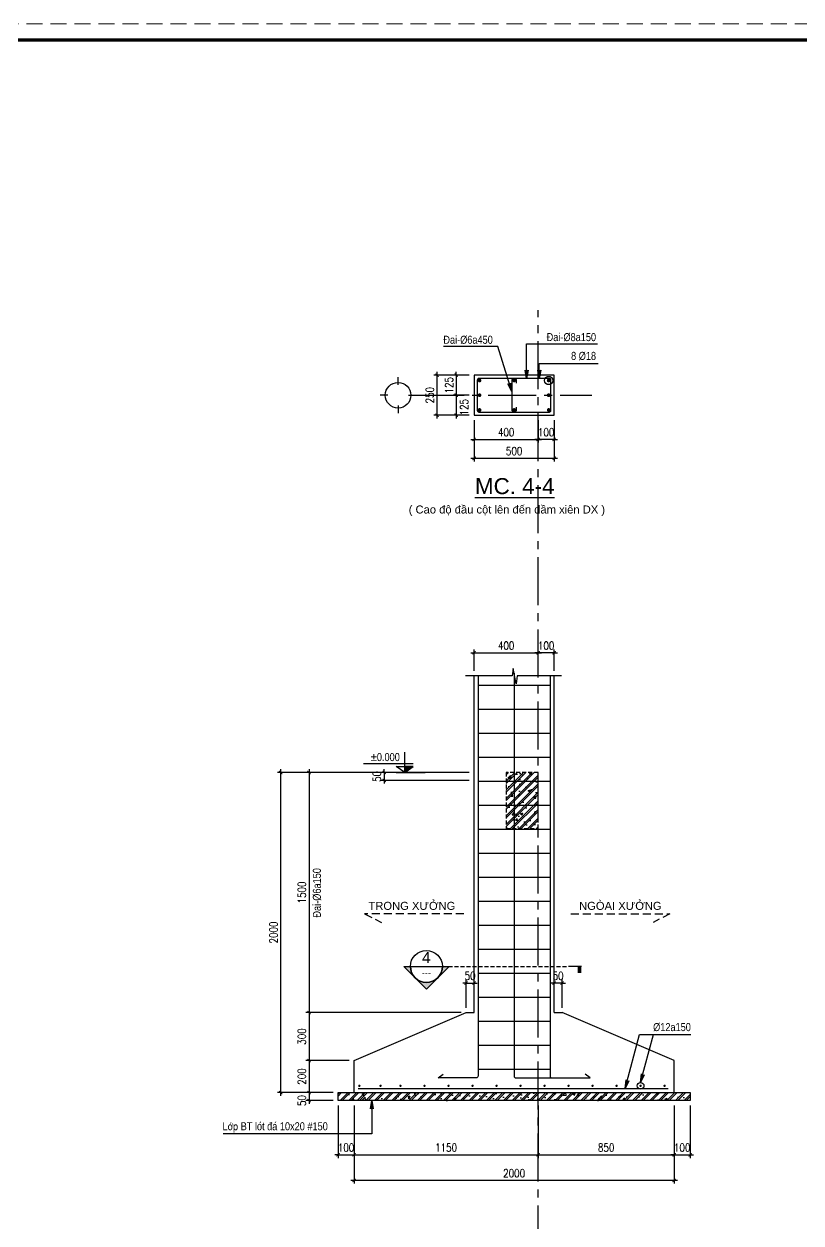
# Model space of a CAD drawing. Header units: inches. Extents: x 651127 to 1529722, y 768575 to 1021311.
# Drawn here: x 1294428 to 1318701, y 853484 to 890941 of the extents above; entities that cross this region are included whole.
import ezdxf
from ezdxf.enums import TextEntityAlignment as Align

# ---------------------------------------------------------------- set-up
doc = ezdxf.new("R2010")
doc.units = ezdxf.units.IN
doc.header["$LTSCALE"] = 1000
doc.header["$MEASUREMENT"] = 0
for name, pattern in [('CENTER2', [1.125, 0.75, -0.125, 0.125, -0.125]), ('HIDDEN', [0.375, 0.25, -0.125]), ('HIDDEN2', [0.1875, 0.125, -0.0625])]:
    doc.linetypes.add(name, pattern=pattern)
doc.layers.get('DEFPOINTS').update_dxf_attribs({"color": 8, "lineweight": 9})
for name, color, linetype in [('DWGshare.com_1', 7, 'Continuous'), ('DWGshare.com_10', 7, 'Continuous'), ('DWGshare.com_11', 143, 'Continuous'), ('DWGshare.com_2', 147, 'Continuous'), ('DWGshare.com_3', 7, 'Continuous'), ('DWGshare.com_4', 8, 'CENTER2'), ('DWGshare.com_5', 143, 'HIDDEN2'), ('DWGshare.com_6', 40, 'Continuous'), ('DWGshare.com_7', 1, 'Continuous'), ('DWGshare.com_8', 3, 'Continuous'), ('DWGshare.com_9', 8, 'Continuous')]:
    doc.layers.add(name, color=color, linetype=linetype)
doc.styles.add('DWGshare.com_1', font='VHELVCN.TTF')
doc.styles.add('DWGshare.com_2', font='VHELVEB.TTF')
doc.styles.add('DWGshare.com_3', font='VHELVEB.TTF')
doc.styles.add('DWGshare.com_4', font='romans.shx', dxfattribs={"width": 0.8})
doc.styles.add('DWGshare.com_6', font='VHELVEN.TTF')
doc.dimstyles.new('DWGshare.com_3', dxfattribs={"dimscale": 100, "dimtxt": 2.5, "dimasz": 1, "dimexe": 1, "dimexo": 1.5, "dimgap": 1, "dimtad": 1, "dimdec": 0, "dimlfac": 0.2, "dimzin": 0, "dimdsep": 46, "dimtxsty": 'DWGshare.com_4', "dimblk": 'DWGshare.com_1', "dimcen": 1.5, "dimdle": 1, "dimclrd": 256, "dimclre": 256, "dimclrt": 7, "dimadec": 0, "dimazin": 0, "dimtfac": 1, "dimtdec": 0, "dimtix": 1, "dimtmove": 2, "dimatfit": 3, "dimfxl": 1, "dimtolj": 1, "dimtzin": 0, "dimarcsym": 0})
doc.dimstyles.new('DWGshare.com_4', dxfattribs={"dimscale": 100, "dimtxt": 2.5, "dimasz": 2, "dimexe": 1, "dimexo": 1.5, "dimgap": 1, "dimtad": 1, "dimdec": 0, "dimlfac": 0.5, "dimzin": 0, "dimdsep": 46, "dimtxsty": 'DWGshare.com_4', "dimblk": 'DWGshare.com_6', "dimcen": 1.5, "dimdle": 1, "dimclrd": 256, "dimclre": 256, "dimclrt": 7, "dimadec": 0, "dimazin": 0, "dimtfac": 1, "dimtdec": 0, "dimtix": 1, "dimtmove": 2, "dimatfit": 3, "dimldrblk": 'DWGshare.com_6', "dimfxl": 1, "dimtolj": 1, "dimtzin": 0, "dimarcsym": 0})

# ---------------------------------------------------------------- blocks, each defined once
blk = doc.blocks.new('DWGshare.com_1')
at = {"color": 0, "linetype": 'ByBlock', "const_width": 0.3}
blk.add_lwpolyline([(-0.5, -0.5), (0.5, 0.5)], dxfattribs=at)
blk = doc.blocks.new('*D389')
at = {"layer": 'DEFPOINTS', "color": 0, "transparency": 16777216}
for p in [(1308489, 867559), (1303333, 860059), (1308239, 860059)]:
    blk.add_point(p, dxfattribs=at)
at = {"layer": 'DWGshare.com_2', "lineweight": -2, "transparency": 16777216}
for p, q in [((1308339, 867559), (1303233, 867559)), ((1303333, 867659), (1303333, 859959)), ((1308089, 860059), (1303233, 860059))]:
    blk.add_line(p, q, dxfattribs=at)
at = {"layer": 'DWGshare.com_2', "lineweight": -2, "transparency": 16777216, "xscale": 100, "yscale": 100, "zscale": 100}
for p, rotation in [((1303333, 867559), 90), ((1303333, 860059), 270)]:
    blk.add_blockref('DWGshare.com_1', p, dxfattribs=dict(at, rotation=rotation))
at = {"layer": 'DWGshare.com_2', "color": 7, "transparency": 16777216, "insert": (1303108, 863809), "char_height": 250, "attachment_point": 5, "rotation": 90, "style": 'DWGshare.com_4'}
blk.add_mtext('\\A1;1500', dxfattribs=at)
blk = doc.blocks.new('*D390')
at = {"layer": 'DEFPOINTS', "color": 0, "transparency": 16777216}
for p in [(1308239, 860059), (1303333, 858559), (1304739, 858559)]:
    blk.add_point(p, dxfattribs=at)
at = {"layer": 'DWGshare.com_2', "lineweight": -2, "transparency": 16777216}
for p, q in [((1308089, 860059), (1303233, 860059)), ((1303333, 860159), (1303333, 858459)), ((1304589, 858559), (1303233, 858559))]:
    blk.add_line(p, q, dxfattribs=at)
at = {"layer": 'DWGshare.com_2', "lineweight": -2, "transparency": 16777216, "xscale": 100, "yscale": 100, "zscale": 100}
for p, rotation in [((1303333, 860059), 90), ((1303333, 858559), 270)]:
    blk.add_blockref('DWGshare.com_1', p, dxfattribs=dict(at, rotation=rotation))
at = {"layer": 'DWGshare.com_2', "color": 7, "transparency": 16777216, "insert": (1303108, 859309), "char_height": 250, "attachment_point": 5, "rotation": 90, "style": 'DWGshare.com_4'}
blk.add_mtext('\\A1;300', dxfattribs=at)
blk = doc.blocks.new('*D391')
at = {"layer": 'DEFPOINTS', "color": 0, "transparency": 16777216}
for p in [(1304739, 858559), (1303333, 857559), (1304239, 857559)]:
    blk.add_point(p, dxfattribs=at)
at = {"layer": 'DWGshare.com_2', "lineweight": -2, "transparency": 16777216}
for p, q in [((1304589, 858559), (1303233, 858559)), ((1303333, 858659), (1303333, 857459)), ((1304089, 857559), (1303233, 857559))]:
    blk.add_line(p, q, dxfattribs=at)
at = {"layer": 'DWGshare.com_2', "lineweight": -2, "transparency": 16777216, "xscale": 100, "yscale": 100, "zscale": 100}
for p, rotation in [((1303333, 858559), 90), ((1303333, 857559), 270)]:
    blk.add_blockref('DWGshare.com_1', p, dxfattribs=dict(at, rotation=rotation))
at = {"layer": 'DWGshare.com_2', "color": 7, "transparency": 16777216, "insert": (1303108, 858059), "char_height": 250, "attachment_point": 5, "rotation": 90, "style": 'DWGshare.com_4'}
blk.add_mtext('\\A1;200', dxfattribs=at)
blk = doc.blocks.new('*D392')
at = {"layer": 'DEFPOINTS', "color": 0, "transparency": 16777216}
for p in [(1304239, 857559), (1303333, 857309), (1304239, 857309)]:
    blk.add_point(p, dxfattribs=at)
at = {"layer": 'DWGshare.com_2', "lineweight": -2, "transparency": 16777216}
for p, q in [((1304089, 857559), (1303233, 857559)), ((1303333, 857659), (1303333, 857209)), ((1304089, 857309), (1303233, 857309))]:
    blk.add_line(p, q, dxfattribs=at)
at = {"layer": 'DWGshare.com_2', "lineweight": -2, "transparency": 16777216, "xscale": 100, "yscale": 100, "zscale": 100}
for p, rotation in [((1303333, 857559), 90), ((1303333, 857309), 270)]:
    blk.add_blockref('DWGshare.com_1', p, dxfattribs=dict(at, rotation=rotation))
at = {"layer": 'DWGshare.com_2', "color": 7, "transparency": 16777216, "insert": (1303108, 857309), "char_height": 250, "attachment_point": 5, "rotation": 90, "style": 'DWGshare.com_4'}
blk.add_mtext('\\A1;50', dxfattribs=at)
blk = doc.blocks.new('*D393')
at = {"layer": 'DEFPOINTS', "color": 0, "transparency": 16777216}
for p in [(1302448, 867559), (1303562, 867559), (1304239, 857559)]:
    blk.add_point(p, dxfattribs=at)
at = {"layer": 'DWGshare.com_2', "lineweight": -2, "transparency": 16777216}
for p, q in [((1303412, 867559), (1302348, 867559)), ((1302448, 857459), (1302448, 867659)), ((1304089, 857559), (1302348, 857559))]:
    blk.add_line(p, q, dxfattribs=at)
at = {"layer": 'DWGshare.com_2', "lineweight": -2, "transparency": 16777216, "xscale": 100, "yscale": 100, "zscale": 100}
for p, rotation in [((1302448, 867559), 90), ((1302448, 857559), 270)]:
    blk.add_blockref('DWGshare.com_1', p, dxfattribs=dict(at, rotation=rotation))
at = {"layer": 'DWGshare.com_2', "color": 7, "transparency": 16777216, "insert": (1302223, 862559), "char_height": 250, "attachment_point": 5, "rotation": 90, "style": 'DWGshare.com_4'}
blk.add_mtext('\\A1;2000', dxfattribs=at)
blk = doc.blocks.new('*D404')
at = {"layer": 'DEFPOINTS', "color": 0, "transparency": 16777216}
for p in [(1304239, 857309), (1304739, 857309), (1304739, 855614)]:
    blk.add_point(p, dxfattribs=at)
at = {"layer": 'DWGshare.com_2', "lineweight": -2, "transparency": 16777216}
for p, q in [((1304239, 857159), (1304239, 855514)), ((1304739, 857159), (1304739, 855514)), ((1304239, 855614), (1304139, 855614)), ((1304239, 855614), (1304739, 855614)), ((1304739, 855614), (1304839, 855614))]:
    blk.add_line(p, q, dxfattribs=at)
at = {"layer": 'DWGshare.com_2', "lineweight": -2, "transparency": 16777216, "xscale": 100, "yscale": 100, "zscale": 100}
blk.add_blockref('DWGshare.com_1', (1304239, 855614), dxfattribs=at)
at = {"layer": 'DWGshare.com_2', "lineweight": -2, "transparency": 16777216, "xscale": 100, "yscale": 100, "zscale": 100, "rotation": 180}
blk.add_blockref('DWGshare.com_1', (1304739, 855614), dxfattribs=at)
at = {"layer": 'DWGshare.com_2', "color": 7, "transparency": 16777216, "insert": (1304489, 855839), "char_height": 250, "attachment_point": 5, "style": 'DWGshare.com_4'}
blk.add_mtext('\\A1;100', dxfattribs=at)
blk = doc.blocks.new('*D405')
at = {"layer": 'DEFPOINTS', "color": 0, "transparency": 16777216}
for p in [(1304739, 857309), (1310489, 857309), (1310489, 855614)]:
    blk.add_point(p, dxfattribs=at)
at = {"layer": 'DWGshare.com_2', "lineweight": -2, "transparency": 16777216}
for p, q in [((1304739, 857159), (1304739, 855514)), ((1310489, 857159), (1310489, 855514)), ((1304639, 855614), (1310589, 855614))]:
    blk.add_line(p, q, dxfattribs=at)
at = {"layer": 'DWGshare.com_2', "lineweight": -2, "transparency": 16777216, "xscale": 100, "yscale": 100, "zscale": 100, "rotation": 180}
blk.add_blockref('DWGshare.com_1', (1304739, 855614), dxfattribs=at)
at = {"layer": 'DWGshare.com_2', "lineweight": -2, "transparency": 16777216, "xscale": 100, "yscale": 100, "zscale": 100}
blk.add_blockref('DWGshare.com_1', (1310489, 855614), dxfattribs=at)
at = {"layer": 'DWGshare.com_2', "color": 7, "transparency": 16777216, "insert": (1307614, 855839), "char_height": 250, "attachment_point": 5, "style": 'DWGshare.com_4'}
blk.add_mtext('\\A1;1150', dxfattribs=at)
blk = doc.blocks.new('*D406')
at = {"layer": 'DEFPOINTS', "color": 0, "transparency": 16777216}
for p in [(1310489, 857309), (1314739, 857309), (1314739, 855614)]:
    blk.add_point(p, dxfattribs=at)
at = {"layer": 'DWGshare.com_2', "lineweight": -2, "transparency": 16777216}
for p, q in [((1310489, 857159), (1310489, 855514)), ((1314739, 857159), (1314739, 855514)), ((1310389, 855614), (1314839, 855614))]:
    blk.add_line(p, q, dxfattribs=at)
at = {"layer": 'DWGshare.com_2', "lineweight": -2, "transparency": 16777216, "xscale": 100, "yscale": 100, "zscale": 100, "rotation": 180}
blk.add_blockref('DWGshare.com_1', (1310489, 855614), dxfattribs=at)
at = {"layer": 'DWGshare.com_2', "lineweight": -2, "transparency": 16777216, "xscale": 100, "yscale": 100, "zscale": 100}
blk.add_blockref('DWGshare.com_1', (1314739, 855614), dxfattribs=at)
at = {"layer": 'DWGshare.com_2', "color": 7, "transparency": 16777216, "insert": (1312614, 855839), "char_height": 250, "attachment_point": 5, "style": 'DWGshare.com_4'}
blk.add_mtext('\\A1;850', dxfattribs=at)
blk = doc.blocks.new('*D407')
at = {"layer": 'DEFPOINTS', "color": 0, "transparency": 16777216}
for p in [(1314739, 857309), (1315239, 857309), (1315239, 855614)]:
    blk.add_point(p, dxfattribs=at)
at = {"layer": 'DWGshare.com_2', "lineweight": -2, "transparency": 16777216}
for p, q in [((1314739, 857159), (1314739, 855514)), ((1315239, 857159), (1315239, 855514)), ((1314739, 855614), (1314639, 855614)), ((1314739, 855614), (1315239, 855614)), ((1315239, 855614), (1315339, 855614))]:
    blk.add_line(p, q, dxfattribs=at)
at = {"layer": 'DWGshare.com_2', "lineweight": -2, "transparency": 16777216, "xscale": 100, "yscale": 100, "zscale": 100}
blk.add_blockref('DWGshare.com_1', (1314739, 855614), dxfattribs=at)
at = {"layer": 'DWGshare.com_2', "lineweight": -2, "transparency": 16777216, "xscale": 100, "yscale": 100, "zscale": 100, "rotation": 180}
blk.add_blockref('DWGshare.com_1', (1315239, 855614), dxfattribs=at)
at = {"layer": 'DWGshare.com_2', "color": 7, "transparency": 16777216, "insert": (1314989, 855839), "char_height": 250, "attachment_point": 5, "style": 'DWGshare.com_4'}
blk.add_mtext('\\A1;100', dxfattribs=at)
blk = doc.blocks.new('*D408')
at = {"layer": 'DEFPOINTS', "color": 0, "transparency": 16777216}
for p in [(1304739, 857159), (1314739, 857309), (1304739, 854814)]:
    blk.add_point(p, dxfattribs=at)
at = {"layer": 'DWGshare.com_2', "lineweight": -2, "transparency": 16777216}
for p, q in [((1314739, 857159), (1314739, 854714)), ((1304739, 857009), (1304739, 854714)), ((1314839, 854814), (1304639, 854814))]:
    blk.add_line(p, q, dxfattribs=at)
at = {"layer": 'DWGshare.com_2', "lineweight": -2, "transparency": 16777216, "xscale": 100, "yscale": 100, "zscale": 100, "rotation": 180}
blk.add_blockref('DWGshare.com_1', (1304739, 854814), dxfattribs=at)
at = {"layer": 'DWGshare.com_2', "lineweight": -2, "transparency": 16777216, "xscale": 100, "yscale": 100, "zscale": 100}
blk.add_blockref('DWGshare.com_1', (1314739, 854814), dxfattribs=at)
at = {"layer": 'DWGshare.com_2', "color": 7, "transparency": 16777216, "insert": (1309739, 855039), "char_height": 250, "attachment_point": 5, "style": 'DWGshare.com_4'}
blk.add_mtext('\\A1;2000', dxfattribs=at)
blk = doc.blocks.new('*D409')
at = {"layer": 'DEFPOINTS', "color": 0, "transparency": 16777216}
for p in [(1308489, 860979), (1308239, 860059), (1308489, 860059)]:
    blk.add_point(p, dxfattribs=at)
at = {"layer": 'DWGshare.com_2', "lineweight": -2, "transparency": 16777216}
for p, q in [((1308239, 860979), (1308139, 860979)), ((1308239, 860209), (1308239, 861079)), ((1308239, 860979), (1308489, 860979)), ((1308489, 860209), (1308489, 861079)), ((1308489, 860979), (1308589, 860979))]:
    blk.add_line(p, q, dxfattribs=at)
at = {"layer": 'DWGshare.com_2', "lineweight": -2, "transparency": 16777216, "xscale": 100, "yscale": 100, "zscale": 100}
blk.add_blockref('DWGshare.com_1', (1308239, 860979), dxfattribs=at)
at = {"layer": 'DWGshare.com_2', "lineweight": -2, "transparency": 16777216, "xscale": 100, "yscale": 100, "zscale": 100, "rotation": 180}
blk.add_blockref('DWGshare.com_1', (1308489, 860979), dxfattribs=at)
at = {"layer": 'DWGshare.com_2', "color": 7, "transparency": 16777216, "insert": (1308364, 861204), "char_height": 250, "attachment_point": 5, "style": 'DWGshare.com_4'}
blk.add_mtext('\\A1;50', dxfattribs=at)
blk = doc.blocks.new('*D410')
at = {"layer": 'DEFPOINTS', "color": 0, "transparency": 16777216}
for p in [(1310989, 860979), (1310989, 860059), (1311239, 860059)]:
    blk.add_point(p, dxfattribs=at)
at = {"layer": 'DWGshare.com_2', "lineweight": -2, "transparency": 16777216}
for p, q in [((1310989, 860979), (1310889, 860979)), ((1310989, 860209), (1310989, 861079)), ((1311239, 860979), (1310989, 860979)), ((1311239, 860209), (1311239, 861079)), ((1311239, 860979), (1311339, 860979))]:
    blk.add_line(p, q, dxfattribs=at)
at = {"layer": 'DWGshare.com_2', "lineweight": -2, "transparency": 16777216, "xscale": 100, "yscale": 100, "zscale": 100}
blk.add_blockref('DWGshare.com_1', (1310989, 860979), dxfattribs=at)
at = {"layer": 'DWGshare.com_2', "lineweight": -2, "transparency": 16777216, "xscale": 100, "yscale": 100, "zscale": 100, "rotation": 180}
blk.add_blockref('DWGshare.com_1', (1311239, 860979), dxfattribs=at)
at = {"layer": 'DWGshare.com_2', "color": 7, "transparency": 16777216, "insert": (1311114, 861204), "char_height": 250, "attachment_point": 5, "style": 'DWGshare.com_4'}
blk.add_mtext('\\A1;50', dxfattribs=at)
blk = doc.blocks.new('*U88')
h = blk.add_hatch(color=256)
edge = h.paths.add_edge_path()
edge.add_line((183356, 206715), (183563, 206715))
edge.add_line((183563, 206715), (182856, 206008))
edge.add_line((182856, 206008), (182149, 206715))
edge.add_line((182149, 206715), (182356, 206715))
edge.add_arc((182856, 206715), 500, 180, 360)
blk.add_hatch(color=256).paths.add_polyline_path([(187698, 206515), (187609, 206515), (187609, 206715), (187698, 206715)])
for p, q in [((182356, 206715), (183356, 206715)), ((187698, 206715), (187298, 206715)), ((187609, 206515), (187609, 206715))]:
    blk.add_line(p, q)
at = {"color": 143, "linetype": 'HIDDEN2'}
blk.add_line((183356, 206715), (187298, 206715), dxfattribs=at)
blk.add_lwpolyline([(183356, 206715), (183563, 206715), (182856, 206008), (182149, 206715), (182356, 206715, 1)], format="xyb", close=True)
blk.add_circle((182856, 206715), 500)
at = {"style": 'DWGshare.com_2', "flags": 8}
blk.add_attdef('A', text='', height=350, dxfattribs=at).set_placement((182856, 206715), align=Align.BOTTOM_CENTER)
at = {"style": 'DWGshare.com_1', "flags": 8}
blk.add_attdef('S-111', text='', height=250, dxfattribs=at).set_placement((182856, 206653), align=Align.TOP_CENTER)
blk = doc.blocks.new('DWGshare.com_6')
at = {"linetype": 'CENTER2'}
blk.add_hatch(color=256, dxfattribs=at).paths.add_polyline_path([(-1.3, 0.22), (-1, 0), (-1.3, -0.22), (0, 0)])
blk.add_line((0, 0), (-1, 0), dxfattribs=at)
blk.add_lwpolyline([(-1.3, 0.22), (0, 0), (-1.3, -0.22), (-1, 0), (-1.3, 0.22)], dxfattribs=at)
blk = doc.blocks.new('*D417')
at = {"layer": 'DEFPOINTS', "color": 0, "transparency": 16777216}
for p in [(1308489, 878569), (1310489, 878719), (1310489, 877962)]:
    blk.add_point(p, dxfattribs=at)
at = {"layer": 'DWGshare.com_2', "lineweight": -2, "transparency": 16777216}
for p, q in [((1308489, 878419), (1308489, 877862)), ((1310489, 878569), (1310489, 877862)), ((1308389, 877962), (1310589, 877962))]:
    blk.add_line(p, q, dxfattribs=at)
at = {"layer": 'DWGshare.com_2', "lineweight": -2, "transparency": 16777216, "xscale": 100, "yscale": 100, "zscale": 100, "rotation": 180}
blk.add_blockref('DWGshare.com_1', (1308489, 877962), dxfattribs=at)
at = {"layer": 'DWGshare.com_2', "lineweight": -2, "transparency": 16777216, "xscale": 100, "yscale": 100, "zscale": 100}
blk.add_blockref('DWGshare.com_1', (1310489, 877962), dxfattribs=at)
at = {"layer": 'DWGshare.com_2', "color": 7, "transparency": 16777216, "insert": (1309489, 878187), "char_height": 250, "attachment_point": 5, "style": 'DWGshare.com_4'}
blk.add_mtext('\\A1;400', dxfattribs=at)
blk = doc.blocks.new('*D418')
at = {"layer": 'DEFPOINTS', "color": 0, "transparency": 16777216}
for p in [(1308489, 878719), (1310989, 878719), (1310989, 877374)]:
    blk.add_point(p, dxfattribs=at)
at = {"layer": 'DWGshare.com_2', "lineweight": -2, "transparency": 16777216}
for p, q in [((1308489, 878569), (1308489, 877274)), ((1310989, 878569), (1310989, 877274)), ((1308389, 877374), (1311089, 877374))]:
    blk.add_line(p, q, dxfattribs=at)
at = {"layer": 'DWGshare.com_2', "lineweight": -2, "transparency": 16777216, "xscale": 100, "yscale": 100, "zscale": 100, "rotation": 180}
blk.add_blockref('DWGshare.com_1', (1308489, 877374), dxfattribs=at)
at = {"layer": 'DWGshare.com_2', "lineweight": -2, "transparency": 16777216, "xscale": 100, "yscale": 100, "zscale": 100}
blk.add_blockref('DWGshare.com_1', (1310989, 877374), dxfattribs=at)
at = {"layer": 'DWGshare.com_2', "color": 7, "transparency": 16777216, "insert": (1309739, 877599), "char_height": 250, "attachment_point": 5, "style": 'DWGshare.com_4'}
blk.add_mtext('\\A1;500', dxfattribs=at)
blk = doc.blocks.new('*D419')
at = {"layer": 'DEFPOINTS', "color": 0, "transparency": 16777216}
for p in [(1308489, 879969), (1307930, 879344), (1308489, 879344)]:
    blk.add_point(p, dxfattribs=at)
at = {"layer": 'DWGshare.com_2', "lineweight": -2, "transparency": 16777216}
for p, q in [((1308339, 879969), (1307830, 879969)), ((1307930, 879969), (1307930, 880069)), ((1307930, 879969), (1307930, 879344)), ((1308339, 879344), (1307830, 879344)), ((1307930, 879344), (1307930, 879244))]:
    blk.add_line(p, q, dxfattribs=at)
at = {"layer": 'DWGshare.com_2', "lineweight": -2, "transparency": 16777216, "xscale": 100, "yscale": 100, "zscale": 100}
for p, rotation in [((1307930, 879969), 270), ((1307930, 879344), 90)]:
    blk.add_blockref('DWGshare.com_1', p, dxfattribs=dict(at, rotation=rotation))
at = {"layer": 'DWGshare.com_2', "color": 7, "transparency": 16777216, "insert": (1307705, 879656), "char_height": 250, "attachment_point": 5, "rotation": 90, "style": 'DWGshare.com_4'}
blk.add_mtext('\\A1;125', dxfattribs=at)
blk = doc.blocks.new('*D420')
at = {"layer": 'DEFPOINTS', "color": 0, "transparency": 16777216}
for p in [(1308489, 879344), (1307930, 878719), (1308489, 878719)]:
    blk.add_point(p, dxfattribs=at)
at = {"layer": 'DWGshare.com_2', "lineweight": -2, "transparency": 16777216}
for p, q in [((1308339, 879344), (1307830, 879344)), ((1307930, 879444), (1307930, 878619)), ((1308339, 878719), (1307830, 878719))]:
    blk.add_line(p, q, dxfattribs=at)
at = {"layer": 'DWGshare.com_2', "lineweight": -2, "transparency": 16777216, "xscale": 100, "yscale": 100, "zscale": 100}
for p, rotation in [((1307930, 879344), 90), ((1307930, 878719), 270)]:
    blk.add_blockref('DWGshare.com_1', p, dxfattribs=dict(at, rotation=rotation))
at = {"layer": 'DWGshare.com_2', "color": 7, "transparency": 16777216, "insert": (1308177, 878969), "char_height": 250, "attachment_point": 5, "rotation": 90, "style": 'DWGshare.com_4'}
blk.add_mtext('\\A1;125', dxfattribs=at)
blk = doc.blocks.new('*D421')
at = {"layer": 'DEFPOINTS', "color": 0, "transparency": 16777216}
for p in [(1307331, 879969), (1308489, 879969), (1308489, 878719)]:
    blk.add_point(p, dxfattribs=at)
at = {"layer": 'DWGshare.com_2', "lineweight": -2, "transparency": 16777216}
for p, q in [((1308339, 879969), (1307231, 879969)), ((1307331, 878619), (1307331, 880069)), ((1308339, 878719), (1307231, 878719))]:
    blk.add_line(p, q, dxfattribs=at)
at = {"layer": 'DWGshare.com_2', "lineweight": -2, "transparency": 16777216, "xscale": 100, "yscale": 100, "zscale": 100}
for p, rotation in [((1307331, 879969), 90), ((1307331, 878719), 270)]:
    blk.add_blockref('DWGshare.com_1', p, dxfattribs=dict(at, rotation=rotation))
at = {"layer": 'DWGshare.com_2', "color": 7, "transparency": 16777216, "insert": (1307106, 879344), "char_height": 250, "attachment_point": 5, "rotation": 90, "style": 'DWGshare.com_4'}
blk.add_mtext('\\A1;250', dxfattribs=at)
blk = doc.blocks.new('DWGshare.com_2')
for p, q in [((0, 320), (0, 560)), ((-320, 0), (-560, 0)), ((320, 0), (560, 0)), ((0, -320), (0, -560))]:
    blk.add_line(p, q)
blk.add_circle((0, 0), 400)
at = {"linetype": 'Continuous', "style": 'DWGshare.com_2'}
blk.add_attdef('2', text='', height=350, dxfattribs=at).set_placement((0, 0), align=Align.MIDDLE_CENTER)
blk = doc.blocks.new('*D422')
at = {"layer": 'DEFPOINTS', "color": 0, "transparency": 16777216}
for p in [(1310489, 871295), (1308489, 870581), (1310489, 870581)]:
    blk.add_point(p, dxfattribs=at)
at = {"layer": 'DWGshare.com_2', "lineweight": -2, "transparency": 16777216}
for p, q in [((1308389, 871295), (1310589, 871295)), ((1308489, 870731), (1308489, 871395)), ((1310489, 870731), (1310489, 871395))]:
    blk.add_line(p, q, dxfattribs=at)
at = {"layer": 'DWGshare.com_2', "lineweight": -2, "transparency": 16777216, "xscale": 100, "yscale": 100, "zscale": 100, "rotation": 180}
blk.add_blockref('DWGshare.com_1', (1308489, 871295), dxfattribs=at)
at = {"layer": 'DWGshare.com_2', "lineweight": -2, "transparency": 16777216, "xscale": 100, "yscale": 100, "zscale": 100}
blk.add_blockref('DWGshare.com_1', (1310489, 871295), dxfattribs=at)
at = {"layer": 'DWGshare.com_2', "color": 7, "transparency": 16777216, "insert": (1309489, 871520), "char_height": 250, "attachment_point": 5, "style": 'DWGshare.com_4'}
blk.add_mtext('\\A1;400', dxfattribs=at)
blk = doc.blocks.new('*D423')
at = {"layer": 'DEFPOINTS', "color": 0, "transparency": 16777216}
for p in [(1310489, 878719), (1310989, 878719), (1310489, 877962)]:
    blk.add_point(p, dxfattribs=at)
at = {"layer": 'DWGshare.com_2', "lineweight": -2, "transparency": 16777216}
for p, q in [((1310489, 878569), (1310489, 877862)), ((1310989, 878569), (1310989, 877862)), ((1310489, 877962), (1310389, 877962)), ((1310989, 877962), (1310489, 877962)), ((1310989, 877962), (1311089, 877962))]:
    blk.add_line(p, q, dxfattribs=at)
at = {"layer": 'DWGshare.com_2', "lineweight": -2, "transparency": 16777216, "xscale": 100, "yscale": 100, "zscale": 100}
blk.add_blockref('DWGshare.com_1', (1310489, 877962), dxfattribs=at)
at = {"layer": 'DWGshare.com_2', "lineweight": -2, "transparency": 16777216, "xscale": 100, "yscale": 100, "zscale": 100, "rotation": 180}
blk.add_blockref('DWGshare.com_1', (1310989, 877962), dxfattribs=at)
at = {"layer": 'DWGshare.com_2', "color": 7, "transparency": 16777216, "insert": (1310739, 878187), "char_height": 250, "attachment_point": 5, "style": 'DWGshare.com_4'}
blk.add_mtext('\\A1;100', dxfattribs=at)
blk = doc.blocks.new('*D388')
at = {"layer": 'DEFPOINTS', "color": 0, "transparency": 16777216}
for p in [(1308489, 867559), (1305679, 867309), (1308489, 867309)]:
    blk.add_point(p, dxfattribs=at)
at = {"layer": 'DWGshare.com_2', "lineweight": -2, "transparency": 16777216}
for p, q in [((1308339, 867559), (1305579, 867559)), ((1305679, 867559), (1305679, 867659)), ((1305679, 867559), (1305679, 867309)), ((1308339, 867309), (1305579, 867309)), ((1305679, 867309), (1305679, 867209))]:
    blk.add_line(p, q, dxfattribs=at)
at = {"layer": 'DWGshare.com_2', "lineweight": -2, "transparency": 16777216, "xscale": 100, "yscale": 100, "zscale": 100}
for p, rotation in [((1305679, 867559), 270), ((1305679, 867309), 90)]:
    blk.add_blockref('DWGshare.com_1', p, dxfattribs=dict(at, rotation=rotation))
at = {"layer": 'DWGshare.com_2', "color": 7, "transparency": 16777216, "insert": (1305454, 867434), "char_height": 250, "attachment_point": 5, "rotation": 90, "style": 'DWGshare.com_4'}
blk.add_mtext('\\A1;50', dxfattribs=at)
blk = doc.blocks.new('*U9')
blk.add_hatch(color=256).paths.add_polyline_path([(-371, 181), (-636, 0), (-636, 181)])
for p, q in [((-636, 0), (-636, 631)), ((-1929, 281), (-371, 281)), ((-900, 181), (-636, 181)), ((-636, 0), (-900, 181)), ((-900, 0), (0, 0)), ((-371, 181), (-636, 181)), ((-636, 0), (-371, 181))]:
    blk.add_line(p, q)
at = {"linetype": 'CENTER2', "style": 'DWGshare.com_1'}
blk.add_attdef('CD', text='', height=250, dxfattribs=at).set_placement((-1699, 281), align=Align.BOTTOM_LEFT)
blk.add_attdef('%%P0.000', (771, 355), '', height=250, dxfattribs=at)
blk = doc.blocks.new('*D644')
at = {"layer": 'DEFPOINTS', "color": 0, "transparency": 16777216}
for p in [(1310489, 871295), (1310489, 870581), (1310989, 870581)]:
    blk.add_point(p, dxfattribs=at)
at = {"layer": 'DWGshare.com_2', "lineweight": -2, "transparency": 16777216}
for p, q in [((1310489, 871295), (1310389, 871295)), ((1310489, 870731), (1310489, 871395)), ((1310989, 871295), (1310489, 871295)), ((1310989, 870731), (1310989, 871395)), ((1310989, 871295), (1311089, 871295))]:
    blk.add_line(p, q, dxfattribs=at)
at = {"layer": 'DWGshare.com_2', "lineweight": -2, "transparency": 16777216, "xscale": 100, "yscale": 100, "zscale": 100}
blk.add_blockref('DWGshare.com_1', (1310489, 871295), dxfattribs=at)
at = {"layer": 'DWGshare.com_2', "lineweight": -2, "transparency": 16777216, "xscale": 100, "yscale": 100, "zscale": 100, "rotation": 180}
blk.add_blockref('DWGshare.com_1', (1310989, 871295), dxfattribs=at)
at = {"layer": 'DWGshare.com_2', "color": 7, "transparency": 16777216, "insert": (1310739, 871520), "char_height": 250, "attachment_point": 5, "style": 'DWGshare.com_4'}
blk.add_mtext('\\A1;100', dxfattribs=at)

msp = doc.modelspace()

# ---------------------------------------------------------------- hatches: boundary and pattern name
at = {"layer": 'DWGshare.com_9'}
h = msp.add_hatch(dxfattribs=at)
h.set_pattern_fill('BETONG', color=256, scale=100, style=0, pattern_type=2)
h.set_pattern_definition([(50, (78102.64, 2875.2), (717.26018, -62.75213), [75, -825]), (355, (78102.64, 2875.2), (-138.75133, 752.19213), [60, -660]), (100.4514, (78162.4, 2870), (578.50938, 689.43954), [63.7402, -701.1421]), (46.1842, (78102.6, 3075.2), (1067.24105, -165.519), [112.5, -1237.5]), (96.6356, (78191.6, 3061.4), (934.6627, 974.1179), [95.6103, -1051.713]), (351.1842, (78102.6, 3075.2), (934.66195, 974.1186), [90, -990]), (21, (78202.64, 3025.2), (596.90705, -402.6189), [75, -825]), (326, (78202.64, 3025.2), (243.31533, 725.15005), [60, -660]), (71.4514, (78252.4, 2991.7), (840.22263, 322.5305), [63.7402, -701.1421]), (37.5, (78102.64, 2875.22), (12.159855, 332.893854), [0, -652, 0, -670, 0, -662.5]), (7.5, (78102.64, 2875.22), (263.06954, 394.41171), [0, -382, 0, -637, 0, -252.5]), (327.5, (77879.64, 2875.22), (533.822436, -22.55487), [0, -250, 0, -780, 0, -1035]), (317.5, (77779.64, 2875.22), (583.18617, 100.10498), [0, -325, 0, -518, 0, -735]), (45, (78102.64, 2875.22), (-134.350288, 134.350288), []), (45, (78102.64, 2940.22), (-134.350288, 134.350288), [])])
h.paths.add_polyline_path([(1309489.1, 865808.8), (1310489.1, 865808.8), (1310489.1, 867558.8), (1309489.1, 867558.8)])
h = msp.add_hatch(dxfattribs=at)
h.set_pattern_fill('BETONG', color=256, scale=100, style=0, pattern_type=2)
h.set_pattern_definition([(50, (505709.4, -10406.64), (717.26018, -62.75213), [75, -825]), (355, (505709.4, -10406.64), (-138.75133, 752.19213), [60, -660]), (100.4514, (505769.15, -10411.9), (578.5094, 689.43954), [63.7402, -701.1421]), (46.1842, (505709.4, -10206.6), (1067.24105, -165.519), [112.5, -1237.5]), (96.6356, (505798.3, -10220.4), (934.6627, 974.1179), [95.6103, -1051.713]), (351.1842, (505709.4, -10206.6), (934.6619, 974.1186), [90, -990]), (21, (505809.4, -10256.64), (596.90705, -402.6189), [75, -825]), (326, (505809.4, -10256.64), (243.31533, 725.15005), [60, -660]), (71.4514, (505859.1, -10290.2), (840.22263, 322.5305), [63.7402, -701.1421]), (37.5, (505709.37, -10406.64), (12.159855, 332.893854), [0, -652, 0, -670, 0, -662.5]), (7.5, (505709.37, -10406.64), (263.06954, 394.41171), [0, -382, 0, -637, 0, -252.5]), (327.5, (505486.37, -10406.64), (533.822436, -22.55487), [0, -250, 0, -780, 0, -1035]), (317.5, (505386.37, -10406.64), (583.18617, 100.10498), [0, -325, 0, -518, 0, -735]), (45, (505709.37, -10406.64), (-134.350288, 134.350288), []), (45, (505709.37, -10341.64), (-134.350288, 134.350288), [])])
h.paths.add_polyline_path([(1304239.1, 857308.8), (1304239.1, 857558.8), (1315239.1, 857558.8), (1315239.1, 857308.8)])

# ---------------------------------------------------------------- linework, layer by layer
at = {"layer": 'DEFPOINTS', "linetype": 'HIDDEN', "ltscale": 2}
msp.add_lwpolyline([(1270155.4, 831540.9), (1354255.4, 831540.9), (1354255.4, 890940.9), (1270155.4, 890940.9)], close=True, dxfattribs=at)
at = {"layer": 'DWGshare.com_1', "const_width": 100}
msp.add_lwpolyline([(1272155.4, 832040.9), (1353755.4, 832040.9), (1353755.4, 890440.9), (1272155.4, 890440.9)], close=True, dxfattribs=at)
at = {"layer": 'DWGshare.com_11'}
msp.add_lwpolyline([(1304239.1, 857308.8), (1304239.1, 857558.8), (1315239.1, 857558.8), (1315239.1, 857308.8)], close=True, dxfattribs=at)
at = {"layer": 'DWGshare.com_2'}
msp.add_lwpolyline([(1311220.4, 870581.5), (1309830.7, 870581.5), (1309801.3, 870329.1), (1309712.2, 870802.3), (1309679, 870581.5), (1308218.2, 870581.5)], dxfattribs=at)
for centre, radius in [((1310818, 879803.4), 130.1), ((1313689.5, 857770.3), 106)]:
    msp.add_circle(centre, radius, dxfattribs=at)
at = {"layer": 'DWGshare.com_3'}
for p, q in [((1308489.1, 860058.8), (1308489.1, 870581.5)), ((1310989.1, 860058.8), (1310989.1, 870581.5)), ((1304739.1, 858558.8), (1308239.1, 860058.8)), ((1308239.1, 860058.8), (1308489.1, 860058.8)), ((1310989.1, 860058.8), (1311239.1, 860058.8)), ((1314739.1, 858558.8), (1311239.1, 860058.8)), ((1304739.1, 857558.8), (1304739.1, 858558.8)), ((1314739.1, 857558.8), (1314739.1, 858558.8))]:
    msp.add_line(p, q, dxfattribs=at)
msp.add_lwpolyline([(1308489.1, 879968.8), (1308489.1, 878718.8), (1310989.1, 878718.8), (1310989.1, 879968.8)], close=True, dxfattribs=at)
at = {"layer": 'DWGshare.com_4', "ltscale": 2}
for p, q in [((1310489.1, 839029.9), (1310489.1, 882004.5)), ((1306675.1, 879343.8), (1312165.5, 879343.8))]:
    msp.add_line(p, q, dxfattribs=at)
at = {"layer": 'DWGshare.com_5'}
msp.add_lwpolyline([(1309489.1, 865808.8), (1310489.1, 865808.8), (1310489.1, 867558.8), (1309489.1, 867558.8)], close=True, dxfattribs=at)
at = {"layer": 'DWGshare.com_6', "linetype": 'HIDDEN'}
for points in [[(1308166.5, 863146.6), (1305068.8, 863146.6), (1305593.4, 862871.9)], [(1311505.7, 863146.6), (1314603.5, 863146.6), (1314078.9, 862871.9)]]:
    msp.add_lwpolyline(points, dxfattribs=at)
at = {"layer": 'DWGshare.com_7'}
msp.add_line((1304868.8, 857689), (1314548.2, 857689), dxfattribs=at)
at = {"layer": 'DWGshare.com_7', "linetype": 'CENTER2'}
for points, const_width in [([(1308660.3, 879832.1, -1), (1308660.3, 879774.8, -1)], 57.3), ([(1309739.1, 879832.1, 1), (1309739.1, 879774.8, 1)], 57.3), ([(1310818, 879832.1, 1), (1310818, 879774.8, 1)], 57.3), ([(1308660.3, 879372.5, -1), (1308660.3, 879315.2, -1)], 57.3), ([(1310818, 879372.5, 1), (1310818, 879315.2, 1)], 57.3), ([(1308660.3, 878855.5, 1), (1308660.3, 878912.8, 1)], 57.3), ([(1309739.1, 878855.5, -1), (1309739.1, 878912.8, -1)], 57.3), ([(1310818, 878855.5, -1), (1310818, 878912.8, -1)], 57.3), ([(1304922.5, 857770.3, -1), (1304886, 857770.3, -1)], 36.5), ([(1305584.6, 857770.3, -1), (1305548.1, 857770.3, -1)], 36.5), ([(1306207.7, 857770.3, -1), (1306171.2, 857770.3, -1)], 36.5), ([(1306957.7, 857770.3, -1), (1306921.2, 857770.3, -1)], 36.5), ([(1307707.7, 857770.3, -1), (1307671.2, 857770.3, -1)], 36.5), ([(1308457.7, 857770.3, -1), (1308421.2, 857770.3, -1)], 36.5), ([(1309207.7, 857770.3, -1), (1309171.2, 857770.3, -1)], 36.5), ([(1309957.7, 857770.3, -1), (1309921.2, 857770.3, -1)], 36.5), ([(1310707.7, 857770.3, -1), (1310671.2, 857770.3, -1)], 36.5), ([(1311457.7, 857770.3, -1), (1311421.2, 857770.3, -1)], 36.5), ([(1312207.7, 857770.3, -1), (1312171.2, 857770.3, -1)], 36.5), ([(1312957.7, 857770.3, -1), (1312921.2, 857770.3, -1)], 36.5), ([(1313707.7, 857770.3, -1), (1313671.2, 857770.3, -1)], 36.5), ([(1314457.7, 857770.3, -1), (1314421.2, 857770.3, -1)], 36.5)]:
    msp.add_lwpolyline(points, format="xyb", close=True, dxfattribs=dict(at, const_width=const_width))
at = {"layer": 'DWGshare.com_7'}
for points in [[(1308614.1, 870581.5), (1308614.1, 858070.2, -0.4142136), (1308564.1, 858020.2), (1307364.1, 858020.2), (1307523.3, 858129.8)], [(1309739.1, 870659.2), (1309739.1, 858070.2, 0.4142136), (1309789.1, 858020.2), (1312114.1, 858020.2), (1311954.9, 858129.8)], [(1310864.1, 870581.5), (1310864.1, 858070.2, 0.4142136), (1310914.1, 858020.2), (1312114.1, 858020.2), (1311954.9, 858129.8)]]:
    msp.add_lwpolyline(points, format="xyb", dxfattribs=at)
at = {"layer": 'DWGshare.com_8'}
for p, q in [((1308614.1, 870288), (1310864.1, 870288)), ((1308614.1, 869538), (1310864.1, 869538)), ((1308614.1, 868788), (1310864.1, 868788)), ((1308614.1, 868038), (1310864.1, 868038)), ((1308614.1, 867288), (1310864.1, 867288)), ((1308614.1, 866538), (1310864.1, 866538)), ((1308614.1, 865788), (1310864.1, 865788)), ((1308614.1, 865038), (1310864.1, 865038)), ((1308614.1, 864288), (1310864.1, 864288)), ((1308614.1, 863538), (1310864.1, 863538)), ((1308614.1, 862788), (1310864.1, 862788)), ((1308614.1, 862038), (1310864.1, 862038)), ((1308614.1, 861288), (1310864.1, 861288)), ((1308614.1, 860538), (1310864.1, 860538)), ((1308614.1, 859788), (1310864.1, 859788)), ((1308614.1, 859038), (1310864.1, 859038)), ((1308614.1, 858288), (1310864.1, 858288))]:
    msp.add_line(p, q, dxfattribs=at)
msp.add_lwpolyline([(1308589.1, 879818.8), (1308589.1, 878868.8, 0.4142136), (1308639.1, 878818.8), (1310839.1, 878818.8, 0.4142136), (1310889.1, 878868.8), (1310889.1, 879818.8, 0.4142136), (1310839.1, 879868.8), (1308639.1, 879868.8, 0.4142136)], format="xyb", close=True, dxfattribs=at)
msp.add_lwpolyline([(1309814.9, 879716.4), (1309814.9, 879793.1, 1), (1309663.4, 879793.1), (1309663.4, 878894.6, 1), (1309814.9, 878894.6), (1309814.9, 878971.2)], format="xyb", dxfattribs=at)

# ---------------------------------------------------------------- block references
at = {"layer": 'DWGshare.com_6', "linetype": 'CENTER2'}
msp.add_blockref('DWGshare.com_2', (1306115.1, 879343.8), dxfattribs=at)
ref = msp.add_blockref('*U9', (1306959.3, 867558.8), dxfattribs=at)
ref.add_attrib('CD', '%%p0.000', dxfattribs={"layer": '0', "linetype": 'CENTER2', "height": 250, "style": 'DWGshare.com_1'}).set_placement((1305260.3, 867839.6), align=Align.BOTTOM_LEFT)
at = {"layer": 'DWGshare.com_6', "linetype": 'HIDDEN'}
ref = msp.add_blockref('*U88', (1124141.8, 654784), dxfattribs=at)
ref.add_attrib('S-111', '---', dxfattribs={"layer": '0', "height": 250, "style": 'DWGshare.com_1'}).set_placement((1306997.6, 861436.5), align=Align.TOP_CENTER)
ref.add_attrib('A', '4', dxfattribs={"layer": '0', "height": 350, "style": 'DWGshare.com_2'}).set_placement((1306997.6, 861499), align=Align.BOTTOM_CENTER)

# ---------------------------------------------------------------- texts
at = {"layer": 'DWGshare.com_10'}
for s, height, style, p in [('Ñai-Þ6a450', 250, 'DWGshare.com_1', (1307528.9, 880876.1)), ('Ñai-Þ8a150', 250, 'DWGshare.com_1', (1310754.8, 880959.4)), ('8 Þ18', 250, 'DWGshare.com_1', (1311518.3, 880372.5)), ('%%UMC. 4-4', 500, 'DWGshare.com_3', (1308516.7, 876103.3)), ('( Cao ñoä ñaàu coät leân ñeán daàm xieân DX )', 250, 'DWGshare.com_3', (1306446, 875573.5)), ('Þ12a150', 250, 'DWGshare.com_1', (1314081.2, 859404.5)), ('Lôùp BT loùt ñaù 10x20 #150', 250, 'DWGshare.com_1', (1300631.1, 856306.1))]:
    msp.add_text(s, height=height, dxfattribs=dict(at, style=style)).set_placement(p, align=Align.BOTTOM_LEFT)
at = {"layer": 'DWGshare.com_10', "style": 'DWGshare.com_1'}
msp.add_text('Ñai-Þ6a150', height=250, rotation=90, dxfattribs=at).set_placement((1303777.1, 863026.1), align=Align.BOTTOM_LEFT)
at = {"layer": 'DWGshare.com_10', "style": 'DWGshare.com_6'}
for s, p in [('TRONG XÖÔÛNG', (1306545.9, 863427.7)), ('NGOØAI XÖÔÛNG', (1313057.4, 863427.7))]:
    msp.add_text(s, height=250, dxfattribs=at).set_placement(p, align=Align.MIDDLE)

# ---------------------------------------------------------------- dimensions: what is measured, and where the dimension line sits
at = {"layer": 'DWGshare.com_2'}
for base, p1, p2, angle, picture, middle in [((1307331.2, 879968.8), (1308489.1, 878718.8), (1308489.1, 879968.8), 90, '*D421', (1307106.2, 879343.8)), ((1307930, 879343.8), (1308489.1, 879968.8), (1308489.1, 879343.8), 90, '*D419', (1307705, 879656.3)), ((1310489.1, 877962.3), (1310989.1, 878718.8), (1310489.1, 878718.8), 180, '*D423', (1310739.1, 878187.3)), ((1310489.1, 871294.7), (1310989.1, 870581.5), (1310489.1, 870581.5), 180, '*D644', (1310739.1, 871519.7)), ((1302448.4, 867558.8), (1304239.1, 857558.8), (1303562, 867558.8), 90, '*D393', (1302223.4, 862558.8)), ((1303332.9, 860058.8), (1308489.1, 867558.8), (1308239.1, 860058.8), 90, '*D389', (1303107.9, 863808.8)), ((1305679.4, 867308.8), (1308489.1, 867558.8), (1308489.1, 867308.8), 90, '*D388', (1305454.4, 867433.8)), ((1310989.1, 860979.3), (1311239.1, 860058.8), (1310989.1, 860058.8), 180, '*D410', (1311114.1, 861204.3)), ((1303332.9, 858558.8), (1308239.1, 860058.8), (1304739.1, 858558.8), 90, '*D390', (1303107.9, 859308.8)), ((1303332.9, 857558.8), (1304739.1, 858558.8), (1304239.1, 857558.8), 90, '*D391', (1303107.9, 858058.8))]:
    dim = msp.add_linear_dim(base=base, p1=p1, p2=p2, angle=angle, dimstyle='DWGshare.com_3', dxfattribs=at)
    dim.commit()
    dim.dimension.update_dxf_attribs({"geometry": picture, "text_midpoint": middle})
for base, p1, p2, picture, middle in [((1307930, 878718.8), (1308489.1, 879343.8), (1308489.1, 878718.8), '*D420', (1308177.2, 878968.8)), ((1303332.9, 857308.8), (1304239.1, 857558.8), (1304239.1, 857308.8), '*D392', (1303107.9, 857309))]:
    dim = msp.add_linear_dim(base=base, p1=p1, p2=p2, angle=90, dimstyle='DWGshare.com_3', dxfattribs=at)
    dim.commit()
    dim.dimension.update_dxf_attribs({"geometry": picture, "text_midpoint": middle, "dimtype": 160})
for base, p1, p2, picture, middle in [((1310489.1, 877962.3), (1308489.1, 878568.8), (1310489.1, 878718.8), '*D417', (1309489.1, 878187.3)), ((1310989.1, 877374.3), (1308489.1, 878718.8), (1310989.1, 878718.8), '*D418', (1309739.1, 877599.3)), ((1310489.1, 871294.7), (1308489.1, 870581.5), (1310489.1, 870581.5), '*D422', (1309489.1, 871519.7)), ((1308489.1, 860979.3), (1308239.1, 860058.8), (1308489.1, 860058.8), '*D409', (1308364.1, 861204.3)), ((1304739.1, 855614.1), (1304239.1, 857308.8), (1304739.1, 857308.8), '*D404', (1304489.1, 855839.1)), ((1310489.1, 855614.1), (1304739.1, 857308.8), (1310489.1, 857308.8), '*D405', (1307614.1, 855839.1)), ((1304739.1, 854814.1), (1314739.1, 857308.8), (1304739.1, 857158.8), '*D408', (1309739.1, 855039.1)), ((1314739.1, 855614.1), (1310489.1, 857308.8), (1314739.1, 857308.8), '*D406', (1312614.1, 855839.1)), ((1315239.1, 855614.1), (1314739.1, 857308.8), (1315239.1, 857308.8), '*D407', (1314989.1, 855839.1))]:
    dim = msp.add_linear_dim(base=base, p1=p1, p2=p2, dimstyle='DWGshare.com_3', dxfattribs=at)
    dim.commit()
    dim.dimension.update_dxf_attribs({"geometry": picture, "text_midpoint": middle})

# ---------------------------------------------------------------- leaders
for points in [[(1309663.4, 879463.2), (1309225.8, 880864.6), (1307535.7, 880864.6)], [(1310130.5, 879868.8), (1310130.5, 880947.9), (1312344, 880947.9)], [(1310526.4, 879868.8), (1310526.4, 880338.3), (1312362.3, 880338.3)], [(1313212.1, 857689), (1313656.7, 859370.3), (1315260.8, 859370.3)], [(1313689.5, 857876.3), (1314089.1, 859370.3)], [(1305295.4, 857308.8), (1305295.4, 856271.9), (1300650.3, 856271.9)]]:
    msp.add_leader(points, dimstyle='DWGshare.com_4', dxfattribs=at)

doc.saveas('drawing.dxf')
